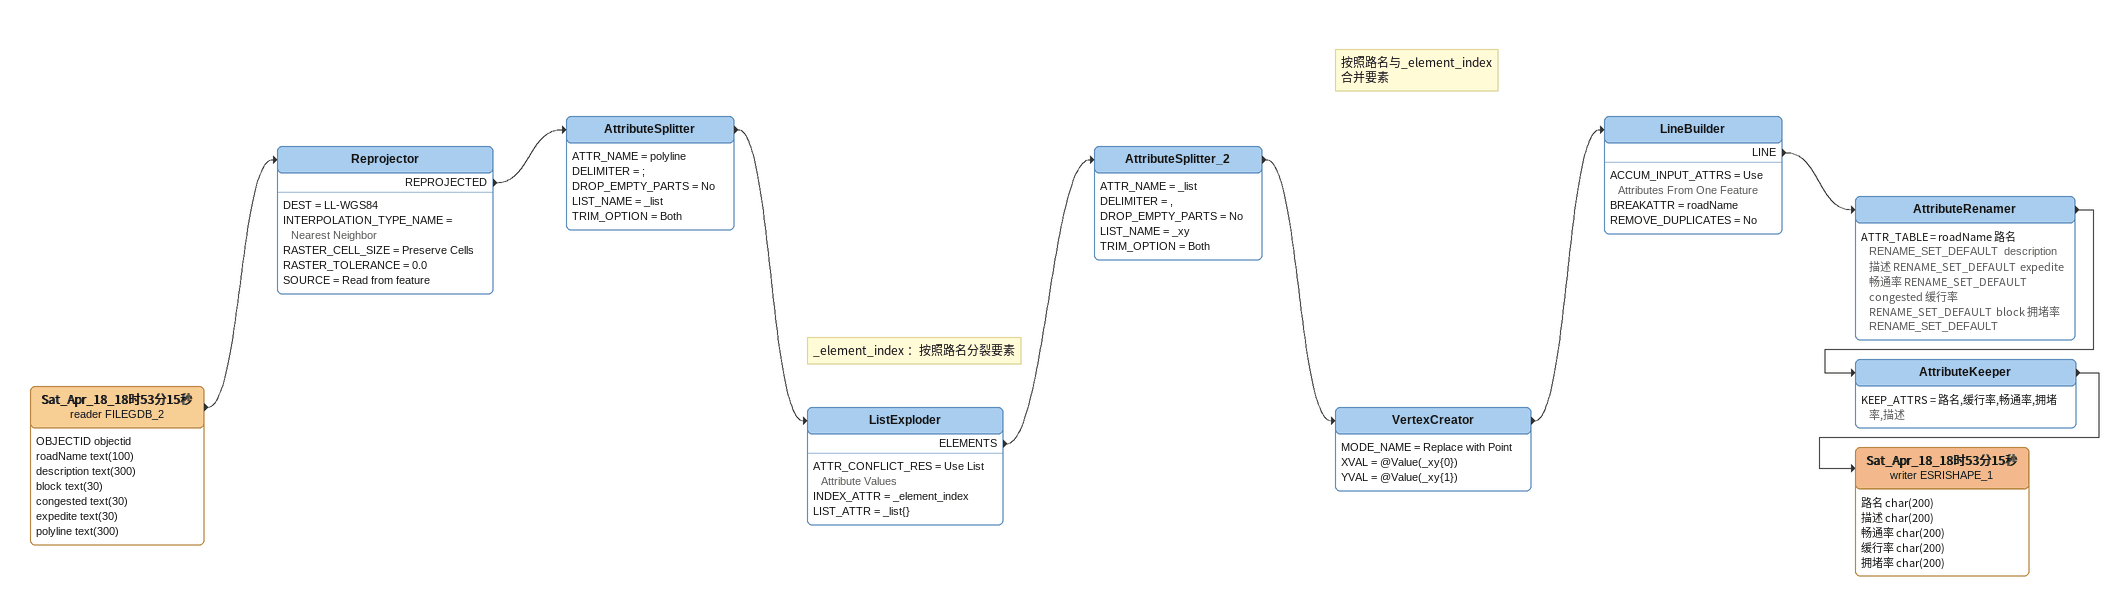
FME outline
Sat_Apr_18_18时53分15秒 (reader FILEGDB_2)
    attributes: OBJECTID objectid, roadName text(100), description text(300), block text(30), congested text(30), expedite text(30), polyline text(300)
    -> Reprojector
Reprojector
    DEST = LL-WGS84
    INTERPOLATION_TYPE_NAME = Nearest Neighbor
    RASTER_CELL_SIZE = Preserve Cells
    RASTER_TOLERANCE = 0.0
    SOURCE = Read from feature
    REPROJECTED -> AttributeSplitter
AttributeSplitter
    ATTR_NAME = polyline
    DELIMITER = ;
    DROP_EMPTY_PARTS = No
    LIST_NAME = _list
    TRIM_OPTION = Both
    -> ListExploder
Note: _element_index ：按照路名分裂要素
ListExploder
    ATTR_CONFLICT_RES = Use List Attribute Values
    INDEX_ATTR = _element_index
    LIST_ATTR = _list{}
    ELEMENTS -> AttributeSplitter_2
AttributeSplitter_2
    ATTR_NAME = _list
    DELIMITER = ,
    DROP_EMPTY_PARTS = No
    LIST_NAME = _xy
    TRIM_OPTION = Both
    -> VertexCreator
VertexCreator
    MODE_NAME = Replace with Point
    XVAL = @Value(_xy{0})
    YVAL = @Value(_xy{1})
    -> LineBuilder
Note: 按照路名与_element_index / 合并要素
LineBuilder
    ACCUM_INPUT_ATTRS = Use Attributes From One Feature
    BREAKATTR = roadName
    REMOVE_DUPLICATES = No
    LINE -> AttributeRenamer
AttributeRenamer
    ATTR_TABLE = roadName 路名 RENAME_SET_DEFAULT  description 描述 RENAME_SET_DEFAULT  expedite 畅通率 RENAME_SET_DEFAULT  congested 缓行率 RENAME_SET_DEFAULT  block 拥堵率 RENAME_SET_DEFAULT
    -> AttributeKeeper
AttributeKeeper
    KEEP_ATTRS = 路名,缓行率,畅通率,拥堵率,描述
    -> Sat_Apr_18_18时53分15秒 (writer ESRISHAPE_1)
Sat_Apr_18_18时53分15秒 (writer ESRISHAPE_1)
    attributes: 路名 char(200), 描述 char(200), 畅通率 char(200), 缓行率 char(200), 拥堵率 char(200)
